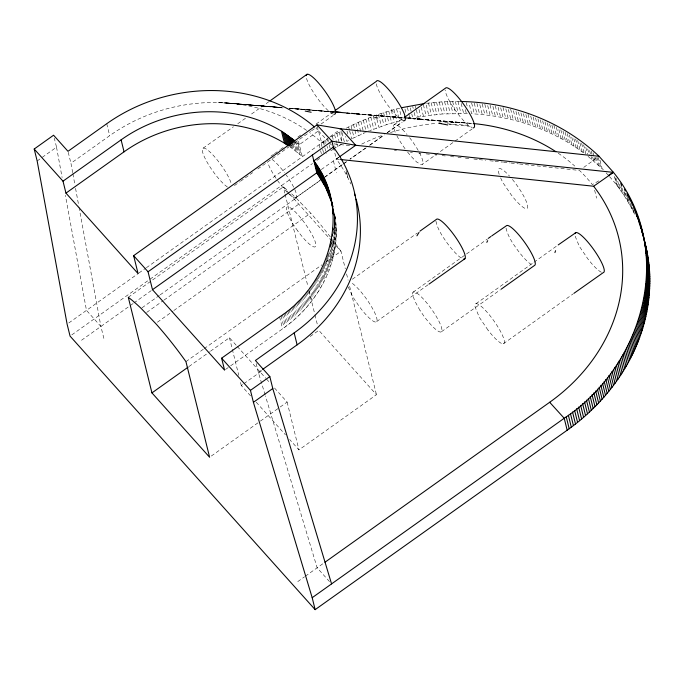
<?xml version="1.0" encoding="UTF-8"?>
<svg xmlns="http://www.w3.org/2000/svg" width="684" height="684" viewBox="0 0 684 684"><rect width="100%" height="100%" fill="white"/><g stroke="black" fill="none" stroke-linecap="round" stroke-linejoin="round"><path stroke-width="0.51" stroke-dasharray="3.42 2.56" d="M230.628 365.82L282.577 328.842C319.214 303.679 343.53 257.594 334.365 212.827M583.751 167.375L599.047 156.285M317.222 125.882L318.453 130.858L299.327 144.649L296.967 142.554L299.925 154.507L302.285 156.602L298.344 140.673M268.974 101.617L249.925 115.151M413.008 292.265L487.435 238.981M376.636 321.591L428.175 284.698M475.996 303.739L533.118 262.87M533.99 262.254L557.357 245.53M503.356 343.761L573.012 293.983M37.158 160.971L41.373 157.97M42.211 157.371L56.533 147.171L54.318 138.211M72.684 172.676L70.948 163.262L109.705 135.671A158.158 136.415 -13.9 0 1 307.125 130.806M270.967 156.183L273.574 154.327M274.446 153.712L279.653 150.001M280.517 149.386L283.125 147.53M297.882 137.014L301.353 134.543M316.119 124.035L333.459 111.689M329.209 137.262L321.625 142.657A158.158 136.415 -13.9 0 0 310.177 133.029M330.047 136.663L341 128.866M68.793 322.968L138.57 273.284M138.946 272.984L145.889 268.025M146.385 267.726L321.181 143.307L327.798 138.878L328.294 140.87M71.803 334.878L149.155 279.816M150.018 279.192L312.537 163.493M316.88 160.398L321.232 157.303M128.284 297.275L283.296 186.912A103.412 21.785 54.6 0 1 287.357 190.143M81.524 340.256L133.004 303.602M133.876 302.986L151.224 290.632M321.283 169.564L333.433 160.92A182.491 157.405 -13.9 0 1 338.563 157.38M338.854 157.269L336.331 159.073A158.158 136.415 -13.9 0 1 346.942 175.882L347.763 177.481A158.158 136.415 -13.9 0 1 350.789 183.987M394.275 124.591L403.722 117.87M287.938 193.016A24.333 5.121 54.6 0 0 290.614 195.436L295.103 198.206L320.505 180.14M324.832 177.062L342.983 164.134L324.703 177.19M343.847 163.519L346.446 161.672M365.461 148.129L349.9 159.21L366.197 147.795M369.787 145.051L383.613 135.201M387.076 132.739L401.773 122.274M142.016 307.791L159.338 295.462M160.201 294.847L296.163 198.044L310.647 213.117A103.412 21.785 54.6 0 1 330.338 236.921M146.701 312.417L163.16 300.703M164.023 300.088L300.857 202.669M157.363 322.241L172.958 311.143M173.822 310.527L310.647 213.117M407.596 152.079A24.333 5.121 54.6 0 0 415.043 160.33L416.693 162.048L420.677 164.331L422.31 164.348L454.099 141.742M454.963 141.126L472.148 128.908M185.945 361.631L203.268 349.302M204.131 348.686L321.907 264.836M326.242 261.75L340.965 251.267A103.412 21.785 54.6 0 0 333.501 241.076M188.972 366.53L209.646 351.815M210.501 351.2L229.448 337.708L236.57 345.659M225.438 369.522L229.764 366.444M352.337 279.243L417.326 233.013M265.136 394.942L258.364 372.429L261.81 369.984M250.541 395.848L241.281 385.519L243.008 384.297M243.863 383.681L262.81 370.189M310.177 336.468L318.795 330.338L376.457 394.702L298.951 449.884L289.691 439.547M211.33 456.023L259.561 421.695M260.416 421.079L279.363 407.587M280.226 406.98L287.118 402.072L273.591 386.973M441.496 331.689L500.269 289.828M297.771 581.605L304.517 576.809M305.355 576.202L324.088 562.864M234.432 185.569L239.631 181.884M240.494 181.269L252.618 172.659M257.817 168.965L288.999 146.821M289.862 146.205L310.647 131.448M311.511 130.832L316.709 127.138M321.035 124.06L333.168 115.451M295.103 198.206L320.351 180.285M343.565 163.861L347.044 161.39M369.676 145.324L384.485 134.816M387.392 132.687L402.192 122.18M203.037 148.214L233.432 126.788M237.767 123.727L245.582 118.212M295.437 197.992L296.548 197.24L296.668 195.179L295.787 191.939A24.333 5.121 54.6 0 0 286.263 175.07M330.757 150.831L333.005 149.403M330.799 136.98L340.777 131.123M341.401 144.384L335.271 148L334.04 143.016M598.774 180.867L592.344 184.586A182.491 157.405 -13.9 0 0 579.502 170.453L535.358 165.699M348.455 140.536L346.873 141.366L345.642 136.39M346.284 128.165C363.059 119.461 380.877 112.8 399.225 108.294L402.183 120.247L386.554 124.642L369.608 130.755M352.431 138.493L365.461 132.474M416.299 117.238L442.189 113.972L468.113 113.587M459.802 101.48L441.915 101.848L425.807 103.352L428.765 115.305M583.469 152.831C551.278 128.849 511.572 115.964 471.661 113.758L469.198 103.797M447.242 123.838L468.249 125.377L472.225 127.66M421.011 119.606L460.802 122.744M218.051 102.54L282.979 107.807M226.216 102.899L281.312 107.405M346.788 113.108L351.003 113.45M352.055 113.544L355.218 113.8M356.27 113.886L403.654 117.759M419.446 119.05L467.856 123.103M333.903 112.133L289.802 108.499M224.181 102.771L281.671 107.525M290.196 108.226L333.843 111.834M346.626 112.894L350.883 113.245M351.944 113.33L355.141 113.595M356.21 113.681L403.748 117.631M230.269 103.224L281.278 107.482M333.937 111.937L289.777 108.2L333.074 111.945M346.72 112.997L350.978 113.347M352.038 113.441L355.235 113.706M356.296 113.792L403.474 117.699M419.412 119.033L472.541 123.471A182.491 157.405 -13.9 0 0 444.241 122.863M289.341 108.337L333.895 112.048M346.626 113.108L350.866 113.458M351.927 113.544L355.107 113.809M228.242 103.053L280.97 107.499M289.409 108.209L308.39 109.808M358.296 114.074L403.919 117.913M220.094 102.591L283.458 107.969M419.463 118.982L465.513 122.958M346.626 113.211L350.875 113.578M351.935 113.672L355.124 113.946M356.193 114.04L404.005 118.144M419.762 119.272L458.442 122.684M449.226 124.428L469.746 126.292M325.866 143.093L321.625 142.657L318.453 130.858L317.299 129.447A158.158 136.415 -13.9 0 0 315.923 128.199M334.314 143.965L350.952 145.726M339.503 159.406L336.331 159.073L333.86 149.112M394.403 150.429L396.523 150.66M410.306 152.156L412.426 152.378M418.779 153.071L420.899 153.302M426.2 153.874L429.381 154.216M434.673 154.789L436.794 155.02M442.095 155.593L445.275 155.943M450.576 156.516L453.757 156.858M457.989 157.32L461.17 157.662M465.411 158.124L469.651 158.577M473.892 159.039L478.125 159.5M479.185 159.611L485.546 160.304M489.787 160.757L494.028 161.219M495.088 161.33L502.501 162.134M503.561 162.253L509.922 162.937M510.982 163.057L518.404 163.861M519.455 163.972L534.298 165.579M402.243 120.11L399.447 118.178A24.333 5.121 54.6 0 1 376.209 83.465M333.176 114.091L330.663 112.663A24.333 5.121 54.6 0 1 306.475 78.173M588.018 156.328L603.382 169.769M289.862 146.727L299.925 154.507M227.456 187.1L226.772 186.518A24.333 5.121 54.6 0 1 204.465 157.089A24.333 5.121 54.6 0 1 211.587 153.558A24.333 5.121 54.6 0 1 231.423 184.21M468.249 125.377L466.591 123.659A24.333 5.121 54.6 0 1 445.139 89.989M318.453 130.858L328.397 141.699M329.107 142.477L331.945 145.572M606.127 172.838L608.871 175.899M609.555 176.669C620.037 188.185 628.63 201.541 635.316 215.674M288.99 193.264L283.296 186.912L284.826 193.102M289.708 194.059L331.706 240.939M332.415 241.734L340.965 251.267L345.3 268.812M237.28 346.455L265.76 378.235M266.469 379.03L270.035 382.997M256.235 402.209L285.425 434.785M103.865 338.409L100.907 326.456L86.483 310.374L65.365 195.299M329.508 581.597L317.154 567.806L265.443 395.959M500.628 177.857L502.637 182.209L511.256 194.897A24.333 5.121 54.6 0 0 527.672 206.978A24.333 5.121 54.6 0 0 512.094 179.054M348.216 286.972L352.705 296.685L358.912 305.996A24.333 5.121 54.6 0 0 376.422 316.948A24.333 5.121 54.6 0 0 351.627 282.937M499.175 174.369L498.397 171.838A24.333 5.121 54.6 0 1 509.563 176.147M633.324 209.569L634.316 213.553M632.29 207.466L633.273 211.45M631.212 205.371L632.196 209.355M629.861 202.302L631.093 207.278M628.228 198.24L629.955 205.217M627.313 197.189L628.793 203.165M625.621 193.17L627.587 201.139M624.629 192.144L626.356 199.121M623.859 192.144L625.099 197.12M622.072 188.168L623.799 195.137M620.995 187.194L622.474 193.17M619.396 184.244L621.123 191.221M617.763 181.32L619.738 189.288M616.104 178.413L618.319 187.373M614.993 177.618L616.959 185.586M614.454 176.361L616.421 184.329M600.039 160.27L602.005 168.238M598.278 157.534L600.749 167.486M596.875 156.952L599.09 165.913M595.584 157.286L597.312 164.263M593.037 152.669L594.028 156.653M594.276 157.645L595.507 162.63M591.207 151.061L592.438 156.037M592.686 157.038L593.669 161.022M589.591 150.471L590.822 155.448M591.07 156.448L591.814 159.432M587.71 148.907L589.437 155.875M585.803 147.368L587.522 154.336M583.623 144.854L585.837 153.815M594.627 190.22L596.602 198.189M581.665 143.358L584.127 153.319M579.929 142.888L582.144 151.857M577.672 140.451L580.143 150.412M575.646 139.032L578.108 148.992M573.842 138.63L576.056 147.599M571.764 137.262L573.987 146.222M569.421 134.919L571.884 144.88M567.301 133.602L569.772 143.563M565.164 132.311L567.626 142.263M563 131.037L565.471 140.998M560.82 129.798L563.291 139.758M558.871 129.575L561.085 138.544M556.4 127.395L558.862 137.356M553.912 125.24L556.622 136.193M551.894 125.095L554.365 135.056M549.62 123.992L552.082 133.953M547.32 122.906L549.782 132.867M545.003 121.855L547.465 131.815M542.668 120.829L545.131 130.789M540.317 119.837L542.788 129.798M537.949 118.862L540.42 128.823M535.563 117.922L538.034 127.882M533.169 117.015L535.632 126.976M530.75 116.126L533.212 126.087M528.074 114.279L530.784 125.232M525.876 114.45L528.339 124.411M523.414 113.647L525.876 123.607M520.943 112.877L523.405 122.838M518.455 112.142L520.917 122.103M515.95 111.432L518.421 121.393M513.436 110.748L515.907 120.709M510.666 109.107L513.376 120.059M508.374 109.483L510.837 119.443M505.827 108.893L508.289 118.854M503.022 107.328L505.733 118.289M500.697 107.798L503.159 117.759M498.114 107.294L500.585 117.255M495.284 105.832L497.995 116.784M492.925 106.388L495.396 116.348M490.077 104.977L492.788 115.938M487.709 105.593L490.171 115.553M484.836 104.25L487.547 115.203M482.203 103.934L484.913 114.886M479.809 104.643L482.28 114.596M476.919 103.387L479.629 114.339M474.269 103.156L476.979 114.117M471.618 102.959L474.328 113.92M466.291 102.66L467.275 106.644M465.342 109.534L466.326 113.518M461.187 103.481L463.658 113.441M458.024 101.446L460.982 113.399M455.339 101.437L458.297 113.39M452.654 101.463L455.612 113.407M449.969 101.506L452.928 113.458M447.285 101.591L450.243 113.544M444.6 101.702L447.558 113.655M441.915 101.848L444.874 113.8M439.231 102.019L442.189 113.972M436.537 102.224L439.496 114.177M433.853 102.463L436.811 114.416M431.168 102.728L434.126 114.681M428.483 103.028L431.442 114.98M423.379 104.703L426.089 115.664M421.19 107.089L423.413 116.049M419.018 109.5L420.737 116.468M415.359 105.96L416.103 108.953M416.351 109.944L418.069 116.921M412.7 106.447L413.196 108.431M414.179 112.415L415.41 117.4M410.289 107.952L411.52 112.928M411.768 113.929L412.503 116.913M407.39 107.491L409.118 114.467M409.365 115.459L409.853 117.451M404.988 109.055L405.98 113.04M396.6 108.953L399.559 120.906M393.984 109.645L396.934 121.598M391.368 110.363L394.326 122.316M388.768 111.107L391.727 123.06M386.178 111.885L389.136 123.838M383.596 112.689L386.554 124.642M381.022 113.527L383.981 125.48M378.457 114.39L381.416 126.343M375.909 115.28L376.645 118.272M376.893 119.264L378.868 127.233M373.37 116.203L376.328 128.156M370.839 117.152L373.797 129.105M368.317 118.135L371.275 130.08M365.82 119.136L368.779 131.089M363.324 120.17L366.282 132.123M360.844 121.23L363.803 133.183M358.382 122.316L361.34 134.269M355.937 123.436L358.895 135.389M353.5 124.573L356.458 136.526M351.08 125.745L352.311 130.73M352.559 131.721L354.038 137.698M348.678 126.942L349.413 129.934M349.661 130.926L351.636 138.895M347.027 131.157L347.763 134.141M342.051 132.679L344.514 142.64M339.221 131.995L341.932 142.947M336.896 133.32L339.854 145.273M346.72 172.872L347.703 176.857M346.036 170.513L347.763 177.481M334.596 134.671L336.571 142.64M336.819 143.631L337.554 146.624M332.313 136.048L333.792 142.024M333.433 160.92L336.383 172.864M329.278 144.854L330.509 149.83M325.575 140.331L326.063 142.323M327.055 146.308L327.542 148.3M323.37 141.802L324.601 146.786M324.849 147.778L326.319 153.755M321.181 143.307L322.412 148.283M322.66 149.274L323.891 154.259M319.137 144.734L320.368 149.719M320.616 150.711L321.36 153.703M334.416 213.81L334.904 215.802M334.399 214.314L335.143 217.298M334.365 214.81L335.357 218.794M334.314 215.315L335.545 220.299M334.228 215.828L335.707 221.804M334.373 217.332L335.853 223.309M334.254 217.854L335.981 224.822M334.348 219.367L336.075 226.336M334.425 220.881L336.152 227.849M334.237 221.402L336.203 229.371M334.262 222.924L336.237 230.893M346.583 273.968L348.113 280.166M349.644 286.357L376.457 394.702M334.271 224.446L336.246 232.415M334.262 225.968L336.229 233.937M334.219 227.49L336.195 235.458M334.408 230.012L336.135 236.98M334.331 231.534L336.049 238.511M333.972 232.064L335.947 240.033M333.108 230.602L335.818 241.563M334.185 237.109L335.664 243.085M333.518 236.647L335.493 244.616M333.57 239.161L335.297 246.137M333.356 240.691L335.083 247.659M332.869 241.213L334.835 249.181M332.604 242.734L334.57 250.703M332.313 244.256L334.288 252.225M331.518 243.778L333.98 253.738M331.68 247.283L333.647 255.252M330.834 246.804L333.296 256.765M330.945 250.31L332.92 258.27M329.808 248.822L332.518 259.783M330.133 253.311L332.099 261.279M328.705 250.831L331.663 262.784M328.482 253.319L331.193 264.281M327.756 253.815L330.705 265.768M327.243 255.303L330.201 267.256M326.961 257.782L329.671 268.735M298.156 143.597L301.114 155.55M326.165 258.261L329.124 270.214M325.841 260.732L328.551 271.685M295.77 141.528L298.728 153.481M325.242 262.194L327.952 273.155M294.548 140.519L297.506 152.472M324.378 262.665L327.337 274.609M293.804 141.511L296.275 151.472M323.994 265.11L326.704 276.071M293.291 143.52L295.018 150.497M323.087 265.563L326.046 277.516M292.521 144.546L293.752 149.531M322.651 268L325.37 278.961M291.487 144.598L292.47 148.582M321.959 269.436L324.669 280.397M290.683 145.649L291.17 147.641M320.993 269.872L323.942 281.825M320.249 271.291L323.207 283.244M319.488 272.711L322.446 284.664M318.701 274.113L321.66 286.066M317.906 275.515L320.856 287.468M317.325 277.901L320.035 288.862M316.239 278.285L319.197 290.238M315.375 279.662L318.334 291.615M314.495 281.03L317.453 292.983M313.588 282.381L316.547 294.334M312.673 283.732L315.632 295.685M311.733 285.066L314.691 297.018M310.775 286.399L313.734 298.352M309.792 287.716L312.75 299.669M309.04 290.016L311.759 300.977M285.083 194.136L308.065 286.998M309.091 291.127L314.708 313.828M314.965 314.862L317.513 325.182M307.783 290.324L310.741 302.268M306.748 291.606L309.707 303.559M305.697 292.88L308.655 304.833M304.628 294.146L307.586 306.099M303.542 295.402L306.5 307.355M302.431 296.642L305.389 308.595M301.311 297.873L304.269 309.826M300.173 299.088L303.132 311.04M299.011 300.302L301.969 312.246M297.839 301.49L300.798 313.443M296.651 302.67L299.609 314.623M295.437 303.841L298.395 315.794M294.214 304.996L297.172 316.948M292.974 306.141L295.933 318.094M291.717 307.27L294.676 319.223M290.452 308.381L293.41 320.334M289.161 309.484L292.119 321.437M287.861 310.579L290.82 322.523M286.545 311.647L289.503 323.6M285.211 312.708L288.169 324.661M283.869 313.751L286.827 325.704M282.509 314.785L285.467 326.738M281.133 315.803L284.091 327.756M279.619 316.889L282.577 328.842M287.118 402.072L298.951 449.884M256.149 363.469L258.364 372.429M229.448 337.708L238.767 375.345M240.529 382.467L241.281 385.519M106.747 123.718L109.705 135.671M68.238 152.31L70.948 163.262M435.922 221.154C437.589 229.328 442.505 236.399 447.225 243.111A24.333 5.121 54.6 0 0 461.332 258.09M506.015 228.097C507.767 235.869 512.248 242.76 516.89 249.121A24.333 5.121 54.6 0 0 531.083 264.383M72.872 173.727L74.795 184.184M75.556 188.374L78.822 206.158M79.019 207.201L100.907 326.456M56.533 147.171L62.107 177.515M341.059 130.977L341.333 141.528M361.725 144.085A182.491 157.405 -13.9 0 1 382.878 135.116M390.41 132.568A182.491 157.405 -13.9 0 1 437.127 123.325M558.229 153.225A182.491 157.405 -13.9 0 1 574.782 166.075M291.658 193.863A103.412 21.785 54.6 0 1 296.163 198.044M601.398 272.241A24.333 5.121 54.6 0 1 587.889 258.92L579.271 246.231L575.03 235.869A24.333 5.121 54.6 0 1 574.979 233.586M405.048 148.736A24.333 5.121 54.6 0 1 395.985 133.936M395.215 132.217A24.333 5.121 54.6 0 1 407.065 134.509M409.622 137.672A24.333 5.121 54.6 0 1 422.31 164.348M287.229 192.307A24.333 5.121 54.6 0 1 267.692 162.211M271.941 159.338A24.333 5.121 54.6 0 1 284.39 172.513M487.974 330.064L479.356 317.376L475.115 307.013A24.333 5.121 54.6 0 1 488.821 314.23A24.333 5.121 54.6 0 1 504.39 342.154A24.333 5.121 54.6 0 1 487.974 330.064M419.985 310.382L414.555 300.601L412.537 293.872A24.333 5.121 54.6 0 1 428.423 304.978A24.333 5.121 54.6 0 1 441.761 331.295A24.333 5.121 54.6 0 1 423.541 315.606L419.985 310.382M297.745 230.953C293.034 224.241 288.109 217.17 286.451 208.996A24.333 5.121 54.6 0 1 302.029 219.538A24.333 5.121 54.6 0 1 315.717 246.129A24.333 5.121 54.6 0 1 297.745 230.953"/><path stroke-width="1.03" d="M639.232 221.129C645.209 242.273 650.946 263.93 649.723 286.126C649.142 304.483 645.328 322.694 638.788 339.837C624.885 376.38 598.893 407.664 567.173 430.219L315.144 609.649L312.186 597.696L564.214 418.266C643.704 365.889 676.51 250.122 613.462 172.377L599.047 156.285C562.171 121.128 511.41 102.249 460.7 101.489M599.047 156.285L341 128.866L316.974 124.881L133.637 255.671L148.052 271.762L152.489 289.691L224.574 370.138L221.616 358.185L279.619 316.889C329.705 284.724 352.029 210.304 313.836 160.851L333.373 147.12A158.158 136.415 -13.9 0 1 343.984 163.929L344.804 165.528A158.158 136.415 -13.9 0 1 294.163 332.894L297.121 344.847L262.673 369.369M554.921 252.576L555.588 250.686M486.811 242.358L487.683 240.665M416.932 235.818L419.018 232.406M269.838 101.001L306.928 74.351M488.308 238.357L490.898 236.502M429.03 284.091L464.949 258.706M558.221 244.915L575.919 232.603M573.876 293.368L603.271 272.617A24.333 5.121 54.6 0 0 593.19 248.831A24.333 5.121 54.6 0 0 574.979 233.586M315.144 609.649L70.067 336.118L67.109 324.165L37.158 160.971L34.2 149.018L53.574 135.218L67.99 151.309L106.747 123.718A158.158 136.415 -13.9 0 1 314.52 126.968M133.637 255.671L138.074 273.6L65.963 193.119L63.005 181.166L121.102 139.852A133.859 115.451 -13.9 0 1 281.517 131.243L294.548 140.519M65.963 193.119L124.06 151.805A133.859 115.451 -13.9 0 1 284.476 143.195L288.528 145.82L285.57 133.867M148.052 271.762L331.894 141.143L355.706 145.273L613.462 172.377L593.644 186.236L340.564 159.517M152.489 289.691L316.795 172.804L312.357 154.875M339.7 156.67L355.706 145.273L341 128.866M404.586 117.255L445.823 87.92A24.333 5.121 54.6 0 1 464.325 105.25A24.333 5.121 54.6 0 1 473.867 127.686L473.277 127.934M151.942 392.89L128.284 297.275A103.412 21.785 54.6 0 1 141.152 308.407L155.636 323.481A103.412 21.785 54.6 0 1 185.945 361.631L209.612 457.254L151.942 392.89L188.117 367.146M419.925 231.158L436.324 219.444A24.333 5.121 54.6 0 1 455.886 237.639A24.333 5.121 54.6 0 1 463.581 259.082M294.163 332.894L255.406 360.485L269.821 376.568L272.779 388.521L331.569 583.897M312.186 597.696L253.405 402.32L250.447 390.367L269.821 376.568M253.405 402.32L272.779 388.521M501.133 289.212L534.845 265.212A24.333 5.121 54.6 0 0 524.303 241.871A24.333 5.121 54.6 0 0 506.357 225.788L491.77 235.886M324.96 562.248L549.679 402.269A182.491 157.405 -13.9 0 0 593.644 186.236M335.169 110.483L376.328 81.396A24.333 5.121 54.6 0 1 389.384 90.442A24.333 5.121 54.6 0 1 404.612 114.673L405.373 119.982L403.936 120.948L403.115 120.64M608.871 175.027L613.462 172.377M401.859 107.67L424.909 103.472M333.929 114.279L334.852 114.177A24.333 5.121 54.6 0 0 323.669 89.382A24.333 5.121 54.6 0 0 306.201 75.633M440.941 123.377L438.837 123.223L447.669 124.975M408.921 118.187L411.024 118.358L408.998 118.075M413.127 118.537L415.239 118.708M419.446 119.05L417.343 118.879L419.463 118.982M334.912 111.928L341.299 112.45M334.408 111.928L346.095 112.903M351.405 113.347L353.534 113.527M355.654 113.706L357.783 113.877M405.27 117.87L410.913 118.323M413.033 118.503L415.162 118.674M416.975 118.845L419.412 119.033M413.187 118.443L415.282 118.623M335.186 112.133L339.418 112.501M311.16 112.236L305.201 111.073M374.721 117.537L377.765 118.024M316.974 124.881L331.894 141.143L333.86 149.112M549.679 402.269L564.214 418.266L567.173 430.219M34.2 149.018L63.005 181.166M221.616 358.185L250.447 390.367M316.795 172.804L325.55 187.142L331.783 202.575M332.219 204.029L332.629 205.482M641.259 227.84L646.431 248.865M640.617 225.592L643.576 237.545M643.935 239.203L646.893 251.156M639.942 223.36L642.9 235.313M644.371 241.495L647.329 253.448M644.773 243.795L647.731 255.748M638.488 218.914L639.48 222.898M639.967 224.891L640.711 227.875M637.719 216.708L639.437 223.685M645.132 246.103L648.09 258.056M645.465 248.42L648.423 260.373M636.907 214.511L638.138 219.496M645.756 250.746L648.714 262.699M636.06 212.331L637.3 217.315M646.012 253.071L648.971 265.024M635.188 210.159L636.667 216.135M646.235 255.397L649.193 267.35M634.282 208.004L635.265 211.989M646.423 257.731L649.381 269.684M633.333 205.858L634.077 208.842M646.577 260.074L649.535 272.027M632.358 203.721L632.854 205.713M646.696 262.417L649.655 274.369M631.358 201.6L632.093 204.593M646.782 264.768L649.74 276.712M630.315 199.497L630.81 201.489M646.833 267.111L649.783 279.063M629.237 197.402L629.981 200.395M646.842 269.462L649.8 281.415M628.134 195.325L628.63 197.317M646.816 271.822L649.774 283.774M626.997 193.264L627.741 196.257M646.765 274.173L649.723 286.126M646.671 276.533L649.629 288.486M624.629 189.186L625.125 191.178M646.542 278.892L649.501 290.837M646.38 281.244L649.338 293.197M646.183 283.603L649.142 295.556M620.841 183.184L621.585 186.176M645.944 285.963L648.902 297.916M645.679 288.323L648.637 300.267M645.38 290.674L648.338 302.627M645.038 293.026L647.996 304.978M644.661 295.385L647.62 307.338M644.26 297.728L647.218 309.681M643.815 300.079L646.773 312.032M643.336 302.422L646.294 314.375M642.823 304.765L645.781 316.718M642.285 307.099L645.243 319.052M641.703 309.433L644.661 321.386M641.088 311.759L644.046 323.712M640.438 314.084L643.396 326.037M639.754 316.401L642.712 328.354M639.036 318.71L641.994 330.663M638.283 321.01L641.241 332.963M637.505 323.31L640.455 335.263M636.684 325.601L639.643 337.554M635.829 327.884L638.788 339.837M634.949 330.158L637.907 342.111M634.025 332.424L636.984 344.377M633.076 334.681L636.034 346.634M632.093 336.93L635.051 348.883M631.076 339.17L634.034 351.123M630.024 341.401L632.982 353.354M628.947 343.624L631.905 355.577M627.835 345.83L630.793 357.783M626.689 348.028L629.648 359.981M625.509 350.217L628.468 362.169M624.304 352.388L627.262 364.341M623.064 354.551L626.022 366.504M621.79 356.697L624.749 368.65M620.491 358.835L623.449 370.788M619.157 360.964L622.115 372.917M617.797 363.067L620.756 375.02M616.404 365.171L619.362 377.123M614.976 367.248L617.934 379.201M613.522 369.317L616.481 381.27M612.043 371.369L615.001 383.322M610.53 373.404L613.488 385.357M608.991 375.422L611.949 387.375M607.426 377.431L610.385 389.384M605.827 379.423L608.786 391.368M604.203 381.39L607.161 393.343M602.544 383.348L605.502 395.301M600.868 385.28L603.827 397.233M599.158 387.204L602.117 399.157M597.423 389.102L600.381 401.055M595.661 390.983L598.62 402.936M593.866 392.847L596.824 404.8M592.053 394.694L595.012 406.647M590.215 396.523L593.173 408.476M588.351 398.327L591.309 410.28M586.462 400.114L589.42 412.067M584.546 401.876L587.496 413.829M582.606 403.628L585.564 415.573M580.639 405.347L583.597 417.3M578.647 407.048L581.605 419.001M576.638 408.733L579.596 420.686M574.603 410.391L577.561 422.344M572.542 412.033L575.5 423.986M570.465 413.649L573.423 425.602M568.361 415.239L571.32 427.192M566.241 416.812L569.199 428.757M329.261 192.076L332.886 206.85M328.363 189.186L332.672 206.346M327.884 187.749L330.842 199.702M331.945 203.849L332.689 206.842M327.379 186.322L330.338 198.274M332.185 205.345L332.672 207.338M326.858 184.902L329.816 196.855M332.398 206.842L333.382 210.826M332.586 208.346L333.57 212.331M326.311 183.492L329.269 195.444M332.749 209.851L333.493 212.835M325.746 182.089L328.705 194.042M332.894 211.356L333.39 213.348M325.156 180.687L328.115 192.64M333.022 212.869L333.51 214.862M324.549 179.302L327.508 191.255M323.917 177.925L326.875 189.87M323.267 176.549L326.225 188.502M322.591 175.19L325.55 187.142M321.899 173.83L324.857 185.783M321.181 172.488L324.139 184.441M320.445 171.154L323.404 183.107M319.693 169.829L322.651 181.782M318.915 168.512L321.873 180.465M318.12 167.212L321.078 179.165M332.988 228.08L333.484 230.072M317.299 165.913L320.257 177.866M316.47 164.63L319.428 176.583M315.606 163.356L318.564 175.309M314.734 162.099L317.692 174.052M332.339 234.184L332.834 236.177M331.62 238.75L332.108 240.742M331.022 241.785L331.518 243.778M330.338 244.812L330.834 246.804M293.316 139.519L293.804 141.511M292.059 138.544L293.051 142.528M290.794 137.578L292.273 143.554M289.512 136.629L291.239 143.597M288.212 135.688L290.435 144.657M286.904 134.774L289.614 145.726M284.228 132.987L287.186 144.94M282.877 132.115L285.835 144.067M281.5 131.26L284.458 143.213M121.102 139.852L124.06 151.805M473.319 123.547A182.491 157.405 -13.9 0 1 555.793 151.609M356.125 199.155A158.158 136.415 -13.9 0 1 297.121 344.847M354.577 194.025A158.158 136.415 -13.9 0 1 355.124 195.727"/></g></svg>
